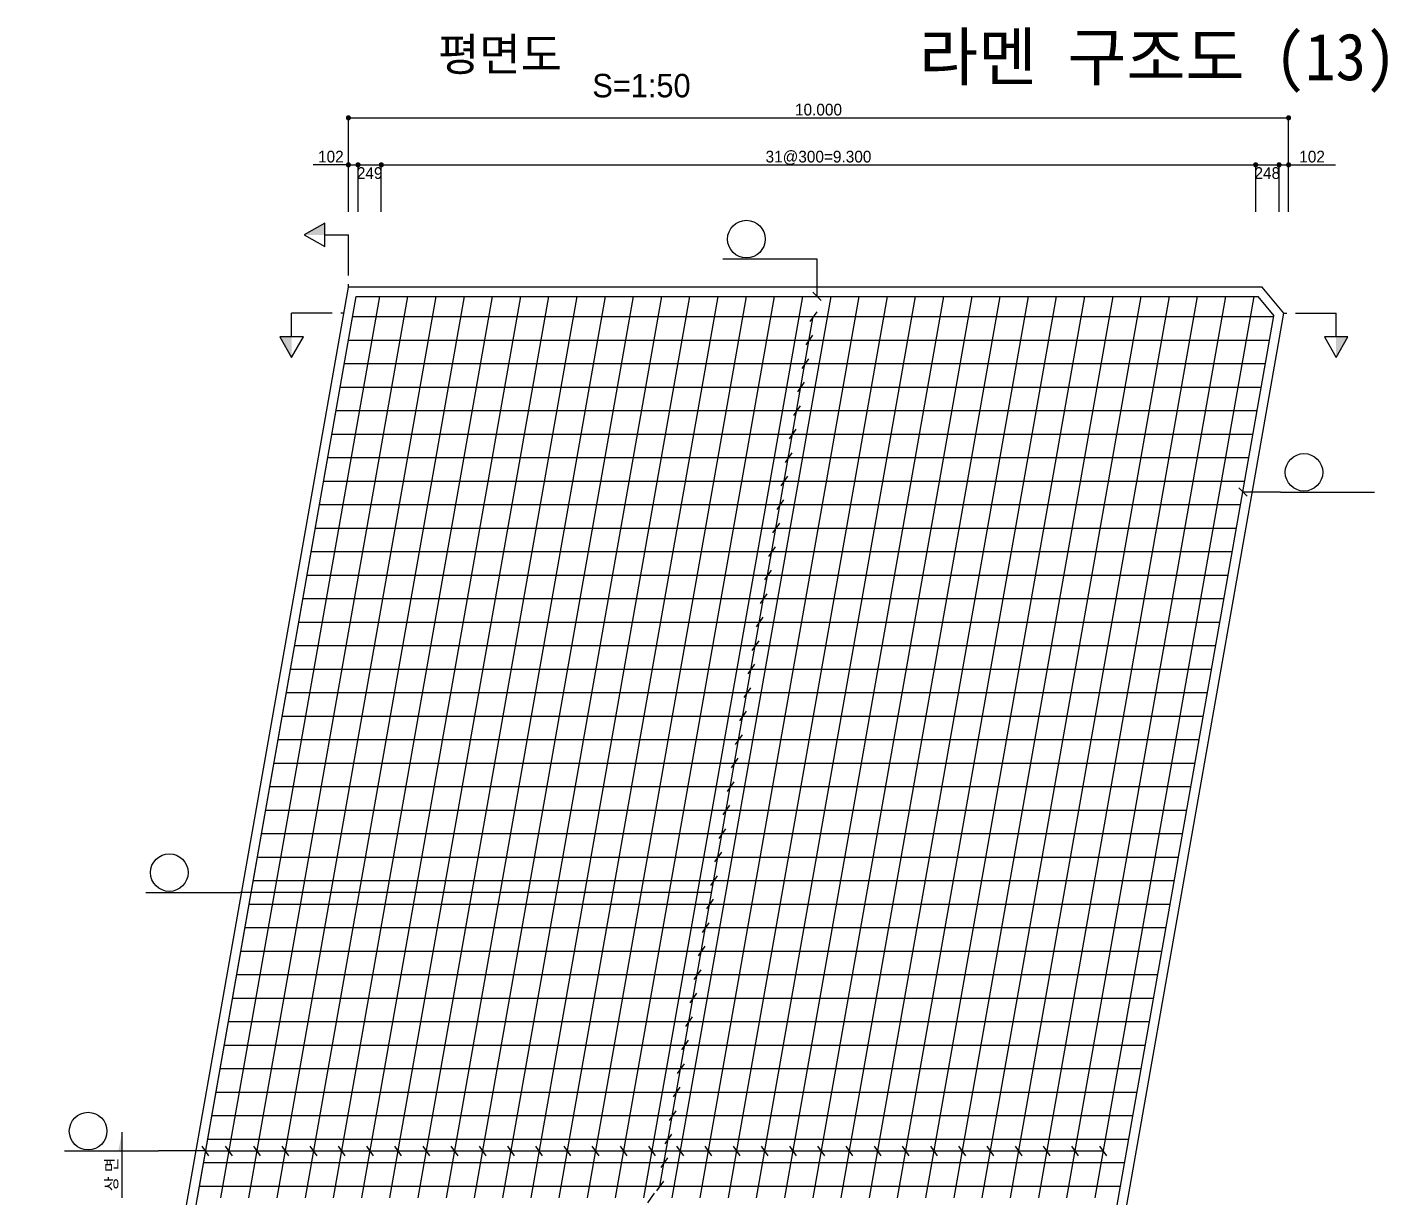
# Model space of a CAD drawing. Extents: x 2629709 to 3675628, y 1179 to 102095.
# Drawn here: x 3559853 to 3574325, y 15512 to 27964 of the extents above; entities that cross this region are included whole.
import ezdxf
from ezdxf.enums import TextEntityAlignment as Align

# ---------------------------------------------------------------- set-up
doc = ezdxf.new("R2010")
doc.units = 0
doc.header["$LTSCALE"] = 550
doc.header["$MEASUREMENT"] = 0
doc.layers.get('0').update_dxf_attribs({"linetype": 'CONTINUOUS'})
for name, color, linetype in [('CS-CONC-MAJR', 4, 'CONTINUOUS'), ('CS-DIML', 1, 'CONTINUOUS'), ('CS-DIMT', 3, 'CONTINUOUS'), ('CS-MISC', 3, 'CONTINUOUS'), ('CS-RBAR-MAJR', 6, 'CONTINUOUS'), ('CS-SYMB', 3, 'CONTINUOUS'), ('CS-SYMB-LIN3', 1, 'CONTINUOUS'), ('CS-TEXT', 3, 'CONTINUOUS'), ('CZ-TEX1', 6, 'CONTINUOUS'), ('CZ-TEX2', 3, 'CONTINUOUS'), ('TITLE-TEXT', 7, 'CONTINUOUS')]:
    doc.layers.add(name, color=color, linetype=linetype)
doc.styles.add('A_STANDARD', font='Dotum.ttf')
doc.styles.add('TB_TEXT', font='DotumChe.ttf')
doc.styles.add('TEXT_TBLT', font='txt_____.ttf', dxfattribs={"height": 0.125})

# ---------------------------------------------------------------- blocks, each defined once
blk = doc.blocks.new('CXLEATK')
at = {"layer": 'CS-MISC'}
blk.add_line((-0.883885, 0.883882), (0.883882, -0.883882), dxfattribs=at)
blk = doc.blocks.new('CSBNUM1')
at = {"layer": 'CS-SYMB-LIN3'}
blk.add_line((0, 0), (20, 0), dxfattribs=at)
blk.add_circle((5, 4.2), 4, dxfattribs=at)
at = {"layer": 'CS-TEXT', "style": 'A_STANDARD', "flags": 1}
blk.add_attdef('RB_NO', text='', height=2.5, dxfattribs=at).set_placement((5, 4.2), align=Align.MIDDLE)
for tag, p in [('RB_DIA', (11.5, 1.5)), ('RB_LEN', (1.739, -3.958874))]:
    blk.add_attdef(tag, p, '', height=2.5, dxfattribs=at)
blk = doc.blocks.new('CXDECDR')
at = {"color": 6}
for p, q in [((11.098049, 4.986941), (11.098049, 0)), ((0, 0), (0.601318, 0)), ((2.483991, 0), (11.098049, 0))]:
    blk.add_line(p, q, dxfattribs=at)
at = {"color": 3}
blk.add_lwpolyline([(11.098049, 9.406796), (8.598049, 4.986941), (13.598049, 4.986941), (11.098049, 9.406796)], dxfattribs=at)
at = {"color": 2}
blk.add_solid([(11.098049, 9.406796), (11.098049, 9.406796), (11.098049, 4.986941), (13.598049, 4.986941)], dxfattribs=at)
at = {"color": 6, "style": 'TEXT_TBLT', "flags": 1}
blk.add_attdef('SMKV', text='', height=2.5, rotation=270, dxfattribs=at).set_placement((11.08062, 14.211395), align=Align.MIDDLE)
blk.add_attdef('SMKH', text='', height=2.5, dxfattribs=at).set_placement((11.08062, 12.348254), align=Align.CENTER)
blk = doc.blocks.new('CXDECDR-H')
at = {"color": 6}
for p, q in [((11.098049, 4.986941), (11.098049, 0)), ((0, 0), (0.601318, 0)), ((2.483991, 0), (11.098049, 0))]:
    blk.add_line(p, q, dxfattribs=at)
at = {"color": 3}
blk.add_lwpolyline([(11.098049, 9.406796), (8.598049, 4.986941), (13.598049, 4.986941), (11.098049, 9.406796)], dxfattribs=at)
at = {"color": 2}
blk.add_solid([(11.098049, 9.406796), (11.098049, 9.406796), (11.098049, 4.986941), (13.598049, 4.986941)], dxfattribs=at)
at = {"color": 6, "style": 'TEXT_TBLT', "flags": 1}
blk.add_attdef('SMKV', text='', height=2.5, rotation=90, dxfattribs=at).set_placement((11.08062, 14.211395), align=Align.MIDDLE)
blk.add_attdef('SMKH', text='', height=2.5, rotation=180, dxfattribs=at).set_placement((11.08062, 14.853699), align=Align.CENTER)
blk = doc.blocks.new('CXDECDL-H')
at = {"color": 6}
for p, q in [((-11.098049, 4.986941), (-11.098049, 0)), ((-2.483991, 0), (-11.098049, 0)), ((0, 0), (-0.601318, 0))]:
    blk.add_line(p, q, dxfattribs=at)
at = {"color": 3}
blk.add_lwpolyline([(-11.098049, 9.406796), (-13.598049, 4.986941), (-8.598049, 4.986941), (-11.098049, 9.406796)], dxfattribs=at)
at = {"color": 2}
blk.add_solid([(-11.098049, 9.406796), (-11.098049, 9.406796), (-11.098049, 4.986941), (-13.598049, 4.986941)], dxfattribs=at)
at = {"color": 6, "style": 'TEXT_TBLT', "flags": 1}
blk.add_attdef('SMKV', text='', height=2.5, rotation=90, dxfattribs=at).set_placement((-11.04837, 14.211395), align=Align.MIDDLE)
blk.add_attdef('SMKH', text='', height=2.5, rotation=180, dxfattribs=at).set_placement((-11.115478, 14.853699), align=Align.CENTER)
blk = doc.blocks.new('CXDIMDT2')
at = {"layer": 'CS-MISC', "const_width": 0.5}
blk.add_lwpolyline([(0.25, 0, 1), (-0.25, 0, 1)], format="xyb", close=True, dxfattribs=at)

msp = doc.modelspace()

# ---------------------------------------------------------------- linework, layer by layer
at = {"layer": 'CS-CONC-MAJR'}
for p, q in [((3559853, 5823), (3563270, 25200)), ((3572988, 25200), (3563270, 25200)), ((3573221, 24921), (3572988, 25200)), ((3569903, 6103), (3573221, 24921))]:
    msp.add_line(p, q, dxfattribs=at)
at = {"layer": 'CS-DIML'}
for p, q in [((3563270, 26500), (3563270, 27025)), ((3563270, 27000), (3573270, 27000)), ((3573270, 26500), (3573270, 27025)), ((3563270, 26500), (3562895, 26500)), ((3563270, 26000), (3563270, 26525)), ((3563270, 26500), (3563372, 26500)), ((3563372, 26000), (3563372, 26525)), ((3563372, 26500), (3563620, 26500)), ((3563620, 26000), (3563620, 26525)), ((3563620, 26500), (3572920, 26500)), ((3572920, 26000), (3572920, 26525)), ((3572920, 26500), (3573169, 26500)), ((3573169, 26000), (3573169, 26525)), ((3573169, 26500), (3573270, 26500)), ((3573270, 26000), (3573270, 26525)), ((3573270, 26500), (3573770, 26500)), ((3568253, 25500), (3568253, 25100)), ((3566584, 15636), (3568215, 24886)), ((3573184, 23019), (3572784, 23019)), ((3567135, 18761), (3562115, 18761)), ((3561751, 16011), (3561251, 16011)), ((3561751, 16011), (3571300, 16011))]:
    msp.add_line(p, q, dxfattribs=at)
at = {"layer": 'CS-RBAR-MAJR'}
for p, q in [((3559973, 5923), (3563354, 25100)), ((3561663, 15512), (3563354, 25100)), ((3561912, 15512), (3563603, 25100)), ((3562212, 15512), (3563903, 25100)), ((3562512, 15512), (3564203, 25100)), ((3562812, 15512), (3564503, 25100)), ((3563112, 15512), (3564803, 25100)), ((3563354, 25100), (3572942, 25100)), ((3563354, 25100), (3572942, 25100)), ((3563412, 15512), (3565103, 25100)), ((3563712, 15512), (3565403, 25100)), ((3564012, 15512), (3565703, 25100)), ((3564312, 15512), (3566003, 25100)), ((3564612, 15512), (3566303, 25100)), ((3564912, 15512), (3566603, 25100)), ((3565212, 15512), (3566903, 25100)), ((3565512, 15512), (3567203, 25100)), ((3565812, 15512), (3567503, 25100)), ((3566112, 15512), (3567803, 25100)), ((3566412, 15512), (3568103, 25100)), ((3566712, 15512), (3568403, 25100)), ((3567012, 15512), (3568703, 25100)), ((3567312, 15512), (3569003, 25100)), ((3567612, 15512), (3569303, 25100)), ((3567912, 15512), (3569603, 25100)), ((3568212, 15512), (3569903, 25100)), ((3568512, 15512), (3570203, 25100)), ((3568812, 15512), (3570503, 25100)), ((3569112, 15512), (3570803, 25100)), ((3569412, 15512), (3571103, 25100)), ((3569712, 15512), (3571403, 25100)), ((3570012, 15512), (3571703, 25100)), ((3570312, 15512), (3572003, 25100)), ((3570612, 15512), (3572303, 25100)), ((3570912, 15512), (3572603, 25100)), ((3571212, 15512), (3572903, 25100)), ((3572942, 25100), (3573114, 24892)), ((3569811, 6156), (3573114, 24892)), ((3563316, 24886), (3573113, 24886)), ((3563272, 24636), (3573069, 24636)), ((3563228, 24386), (3573025, 24386)), ((3563184, 24136), (3572981, 24136)), ((3563140, 23886), (3572937, 23886)), ((3563096, 23636), (3572893, 23636)), ((3563052, 23386), (3572849, 23386)), ((3563008, 23136), (3572805, 23136)), ((3562964, 22886), (3572761, 22886)), ((3562920, 22636), (3572717, 22636)), ((3562876, 22386), (3572672, 22386)), ((3562831, 22136), (3572628, 22136)), ((3562787, 21886), (3572584, 21886)), ((3562743, 21636), (3572540, 21636)), ((3562699, 21386), (3572496, 21386)), ((3562655, 21136), (3572452, 21136)), ((3562611, 20886), (3572408, 20886)), ((3562567, 20636), (3572364, 20636)), ((3562523, 20386), (3572320, 20386)), ((3562479, 20136), (3572276, 20136)), ((3562435, 19886), (3572232, 19886)), ((3562391, 19636), (3572188, 19636)), ((3562347, 19386), (3572143, 19386)), ((3562302, 19136), (3572099, 19136)), ((3562258, 18886), (3572055, 18886)), ((3562214, 18636), (3572011, 18636)), ((3562170, 18386), (3571967, 18386)), ((3562126, 18136), (3571923, 18136)), ((3562082, 17886), (3571879, 17886)), ((3562038, 17636), (3571835, 17636)), ((3561994, 17386), (3571791, 17386)), ((3561950, 17136), (3571747, 17136)), ((3561906, 16886), (3571703, 16886)), ((3561862, 16636), (3571659, 16636)), ((3561818, 16386), (3571614, 16386)), ((3561773, 16136), (3571570, 16136)), ((3561729, 15886), (3571526, 15886)), ((3561685, 15636), (3571482, 15636))]:
    msp.add_line(p, q, dxfattribs=at)
at = {"layer": 'CS-SYMB', "linetype": 'Continuous'}
msp.add_line((3560862, 15512), (3560862, 16209), dxfattribs=at)
at = {"layer": 'CS-SYMB'}
msp.add_solid([(3560822, 16009), (3560862, 16009), (3560822, 16009), (3560862, 16209)], dxfattribs=at)

# ---------------------------------------------------------------- block references
at = {"layer": 'CS-RBAR-MAJR', "xscale": 50, "yscale": 50, "zscale": 50}
for p in [(3567253, 25500), (3573184, 23019), (3561115, 18761), (3560251, 16011)]:
    msp.add_blockref('CSBNUM1', p, dxfattribs=at)
at = {"layer": 'CS-SYMB'}
for name, p, xscale, yscale, zscale, rotation in [('CXDIMDT2', (3563270, 27000), 55, 55, 55, 90), ('CXDIMDT2', (3573270, 27000), 55, 55, 55, 90), ('CXDIMDT2', (3563270, 26500), 55, 55, 55, 90), ('CXDIMDT2', (3563372, 26500), 55, 55, 55, 90), ('CXDIMDT2', (3563372, 26500), 55, 55, 55, 90), ('CXDIMDT2', (3563620, 26500), 55, 55, 55, 90), ('CXDIMDT2', (3563620, 26500), 55, 55, 55, 90), ('CXDIMDT2', (3572920, 26500), 55, 55, 55, 90), ('CXDIMDT2', (3572920, 26500), 55, 55, 55, 90), ('CXDIMDT2', (3573169, 26500), 55, 55, 55, 90), ('CXDIMDT2', (3573169, 26500), 55, 55, 55, 90), ('CXDIMDT2', (3573270, 26500), 55, 55, 55, 90), ('CXDIMDT2', (3573270, 26500), 55, 55, 55, 90), ('CXDECDR', (3563270, 25200), 50, 50, 50, 90), ('CXDECDR-H', (3563221, 24921), 50, 50, 50, 180), ('CXLEATK', (3568215, 24886), 50, 50, 50, 280), ('CXDECDL-H', (3573221, 24921), 50, 50, 50, 180), ('CXLEATK', (3568171, 24636), 50, 50, 50, 280), ('CXLEATK', (3568127, 24386), 50, 50, 50, 280), ('CXLEATK', (3568083, 24136), 50, 50, 50, 280), ('CXLEATK', (3568039, 23886), 50, 50, 50, 280), ('CXLEATK', (3567994, 23636), 50, 50, 50, 280), ('CXLEATK', (3567950, 23386), 50, 50, 50, 280), ('CXLEATK', (3567906, 23136), 50, 50, 50, 280), ('CXLEATK', (3567862, 22886), 50, 50, 50, 280), ('CXLEATK', (3567818, 22636), 50, 50, 50, 280), ('CXLEATK', (3567774, 22386), 50, 50, 50, 280), ('CXLEATK', (3567730, 22136), 50, 50, 50, 280), ('CXLEATK', (3567686, 21886), 50, 50, 50, 280), ('CXLEATK', (3567642, 21636), 50, 50, 50, 280), ('CXLEATK', (3567598, 21386), 50, 50, 50, 280), ('CXLEATK', (3567554, 21136), 50, 50, 50, 280), ('CXLEATK', (3567510, 20886), 50, 50, 50, 280), ('CXLEATK', (3567465, 20636), 50, 50, 50, 280), ('CXLEATK', (3567421, 20386), 50, 50, 50, 280), ('CXLEATK', (3567377, 20136), 50, 50, 50, 280), ('CXLEATK', (3567333, 19886), 50, 50, 50, 280), ('CXLEATK', (3567289, 19636), 50, 50, 50, 280), ('CXLEATK', (3567245, 19386), 50, 50, 50, 280), ('CXLEATK', (3567201, 19136), 50, 50, 50, 280), ('CXLEATK', (3567157, 18886), 50, 50, 50, 280), ('CXLEATK', (3567113, 18636), 50, 50, 50, 280), ('CXLEATK', (3567069, 18386), 50, 50, 50, 280), ('CXLEATK', (3567025, 18136), 50, 50, 50, 280), ('CXLEATK', (3566981, 17886), 50, 50, 50, 280), ('CXLEATK', (3566936, 17636), 50, 50, 50, 280), ('CXLEATK', (3566892, 17386), 50, 50, 50, 280), ('CXLEATK', (3566848, 17136), 50, 50, 50, 280), ('CXLEATK', (3566804, 16886), 50, 50, 50, 280), ('CXLEATK', (3566760, 16636), 50, 50, 50, 280), ('CXLEATK', (3566716, 16386), 50, 50, 50, 280), ('CXLEATK', (3566672, 16136), 50, 50, 50, 280), ('CXLEATK', (3561751, 16011), 50, 50, 50, 170), ('CXLEATK', (3562000, 16011), 50, 50, 50, 170), ('CXLEATK', (3562300, 16011), 50, 50, 50, 170), ('CXLEATK', (3562600, 16011), 50, 50, 50, 170), ('CXLEATK', (3562900, 16011), 50, 50, 50, 170), ('CXLEATK', (3563200, 16011), 50, 50, 50, 170), ('CXLEATK', (3563500, 16011), 50, 50, 50, 170), ('CXLEATK', (3563800, 16011), 50, 50, 50, 170), ('CXLEATK', (3564100, 16011), 50, 50, 50, 170), ('CXLEATK', (3564400, 16011), 50, 50, 50, 170), ('CXLEATK', (3564700, 16011), 50, 50, 50, 170), ('CXLEATK', (3565000, 16011), 50, 50, 50, 170), ('CXLEATK', (3565300, 16011), 50, 50, 50, 170), ('CXLEATK', (3565600, 16011), 50, 50, 50, 170), ('CXLEATK', (3565900, 16011), 50, 50, 50, 170), ('CXLEATK', (3566200, 16011), 50, 50, 50, 170), ('CXLEATK', (3566500, 16011), 50, 50, 50, 170), ('CXLEATK', (3566628, 15886), 50, 50, 50, 280), ('CXLEATK', (3566800, 16011), 50, 50, 50, 170), ('CXLEATK', (3567100, 16011), 50, 50, 50, 170), ('CXLEATK', (3567400, 16011), 50, 50, 50, 170), ('CXLEATK', (3567700, 16011), 50, 50, 50, 170), ('CXLEATK', (3568000, 16011), 50, 50, 50, 170), ('CXLEATK', (3568300, 16011), 50, 50, 50, 170), ('CXLEATK', (3568600, 16011), 50, 50, 50, 170), ('CXLEATK', (3568900, 16011), 50, 50, 50, 170), ('CXLEATK', (3569200, 16011), 50, 50, 50, 170), ('CXLEATK', (3569500, 16011), 50, 50, 50, 170), ('CXLEATK', (3569800, 16011), 50, 50, 50, 170), ('CXLEATK', (3570100, 16011), 50, 50, 50, 170), ('CXLEATK', (3570400, 16011), 50, 50, 50, 170), ('CXLEATK', (3570700, 16011), 50, 50, 50, 170), ('CXLEATK', (3571000, 16011), 50, 50, 50, 170), ('CXLEATK', (3571300, 16011), 50, 50, 50, 170), ('CXLEATK', (3566584, 15636), 50, 50, 50, 280), ('CXLEATK', (3566487, 15511), 50, 50, 50, 280)]:
    msp.add_blockref(name, p, dxfattribs=dict(at, xscale=xscale, yscale=yscale, zscale=zscale, rotation=rotation))
at = {"layer": 'CS-SYMB', "xscale": 50, "yscale": 50, "zscale": 50}
for p in [(3568253, 25100), (3572784, 23019)]:
    msp.add_blockref('CXLEATK', p, dxfattribs=at)

# ---------------------------------------------------------------- texts
at = {"layer": 'CS-DIMT', "style": 'A_STANDARD'}
for s, p in [('10.000', (3568270, 27025)), ('102', (3563083, 26525)), ('31@300=9.300', (3568270, 26525)), ('102', (3573520, 26525))]:
    msp.add_text(s, height=125, dxfattribs=at).set_placement(p, align=Align.CENTER)
for s, p in [('249', (3563496, 26475)), ('248', (3573044, 26475))]:
    msp.add_text(s, height=125, dxfattribs=at).set_placement(p, align=Align.TOP_CENTER)
at = {"layer": 'CS-SYMB', "linetype": 'Continuous', "style": 'A_STANDARD'}
msp.add_text('상 면', height=125, rotation=90, dxfattribs=at).set_placement((3560812, 15761), align=Align.CENTER)
at = {"layer": 'CZ-TEX1', "style": 'A_STANDARD'}
msp.add_text('평면도', height=350, dxfattribs=at).set_placement((3564882, 27675), align=Align.MIDDLE_CENTER)
at = {"layer": 'CZ-TEX2', "style": 'A_STANDARD'}
msp.add_text('S=1:50', height=250, dxfattribs=at).set_placement((3565864, 27218))
at = {"layer": 'TITLE-TEXT', "style": 'TB_TEXT'}
msp.add_text('라멘 구조도 (13)', height=500, dxfattribs=at).set_placement((3571878, 27650), align=Align.MIDDLE_CENTER)

doc.saveas('drawing.dxf')
